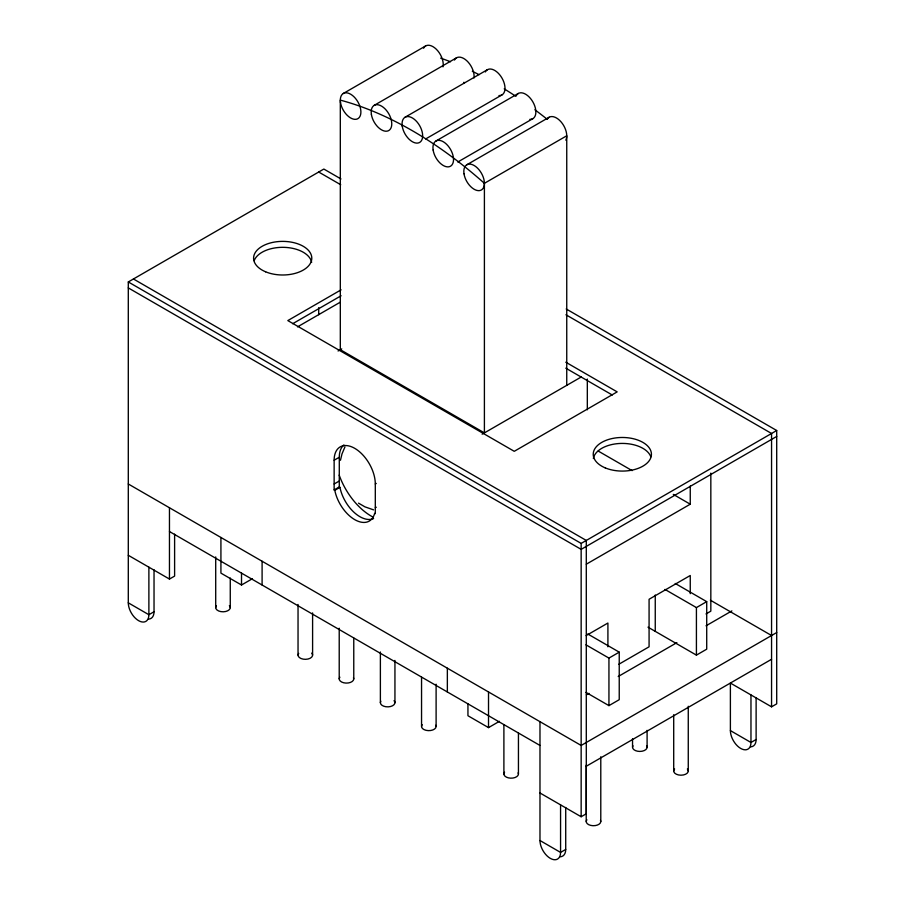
<?xml version="1.0" encoding="UTF-8"?>
<svg xmlns="http://www.w3.org/2000/svg" width="905" height="905" viewBox="0 0 905 905"><rect width="100%" height="100%" fill="white"/><g stroke="black" fill="none" stroke-linecap="round" stroke-linejoin="round"><path stroke-width="1.36" d="M340.461 460.283L342 453.914L344.941 446.946M343.334 93.464L425.667 45.929M374.206 105.342L456.539 57.807M405.078 117.231L487.422 69.696M154.031 569.799L154.031 611.746L148.884 614.721A14.559 8.405 60 0 1 138.589 620.66A14.559 8.405 60 0 1 128.295 602.832L128.295 281.953L323.843 169.054L340.981 178.952M425.689 138.94L501.981 94.901M435.961 140.999L518.294 93.464M457.783 162.018L532.853 118.668M466.833 164.767L549.177 117.231M484.401 183.319L484.401 432.884L340.314 349.692L340.314 100.127A391.91 226.273 60 0 1 484.401 183.319L566.745 135.773L566.745 385.349M341.106 289.826L287.824 320.585L514.255 451.312L617.176 391.888L565.772 362.204M292.666 323.73L341.106 295.765M297.519 326.875L340.314 302.157M338.074 350.993L341.739 348.877M334.137 460.226A29.107 16.81 60 0 1 354.726 448.337A29.107 16.81 60 0 1 375.304 483.994L375.304 513.701L374.659 513.327A29.107 16.81 60 0 1 354.726 519.64A29.107 16.81 60 0 1 334.793 490.306L334.137 489.933L334.137 460.226L339.285 457.251A29.107 16.81 60 0 1 343.889 444.932M128.295 555.297L169.461 579.064L174.608 576.1L174.608 534.154M334.137 483.994L339.285 481.019M334.137 489.933L339.285 486.958L339.941 487.343A29.107 16.81 60 0 0 373.595 518.542M334.793 490.306L339.941 487.343M375.304 483.994L376.276 483.428M482.161 434.185L581.214 377M220.922 537.468L220.922 573.125L241.511 585.003L252.405 578.714M375.304 507.762L376.276 507.207M128.295 281.953L581.157 543.407L776.705 430.509L776.705 703.852L771.558 706.828L730.392 683.06L730.392 730.595A14.559 8.405 60 0 0 740.686 748.424A14.559 8.405 60 0 0 750.969 742.473L756.116 739.509L756.116 697.563M776.705 436.448L581.157 549.358L128.295 287.903M586.304 564.2L690.255 504.198L690.255 486.019M586.112 635.615L607.911 623.036L607.911 646.803M467.942 703.852L467.942 715.731L488.519 727.62L499.424 721.319M585.931 644.812L608.941 658.093L619.235 652.154L619.235 699.689L608.941 705.629L585.931 692.348M664.937 589.415L696.42 607.583L706.715 601.644L706.715 649.179L696.42 655.13L647.991 627.165M618.805 664.281L649.077 646.803L649.077 599.268L690.255 575.501L690.255 593.68M705.991 613.952L710.832 611.158L710.832 473.123M586.429 694.859L589.008 693.377M618.206 676.521L676.872 642.652M706.013 625.819L731.874 610.898M776.705 632.55L581.157 745.449L128.295 483.994M586.293 766.241L771.558 659.281M539.98 792.984L581.157 816.751L586.293 813.776L586.293 540.443L133.442 278.989M565.716 807.486L565.716 849.433L560.568 852.408A14.559 8.405 60 0 1 550.274 858.347A14.559 8.405 60 0 1 539.98 840.519L539.98 721.681M373.584 509.866L364.941 506.857L358.527 503.146M566.191 308.967L776.705 430.509M318.707 172.029L340.733 184.744M565.942 314.77L771.558 433.484L771.558 706.828M565.772 368.154L612.278 394.999M598.228 451.063L632.131 470.634M673.297 494.402L690.255 504.198M710.357 600.185L771.558 635.514M675.232 583.465L706.715 601.644M587.752 633.975L619.235 652.154M730.392 730.595L750.969 742.473L750.969 694.938M169.461 531.529L539.98 745.449M128.295 602.832L148.884 614.721L148.884 567.186M539.98 840.519L560.568 852.408L560.568 804.873M696.42 607.583L696.42 655.13M688.264 706.262L688.264 771.003M673.705 714.701L673.705 771.003M655.254 595.004L655.254 631.362M647.098 730.346L647.098 747.236M632.538 738.785L632.538 747.236M608.941 658.093L608.941 705.629M600.784 756.772L600.784 821.502M587.322 379.059L587.322 409.818M586.225 765.211L586.225 821.502M581.157 543.407L581.157 816.751M518.441 733.152L518.441 773.967M503.893 724.713L503.893 773.967M488.519 691.963L488.519 727.62M447.353 668.195L447.353 691.963M436.108 684.214L436.108 726.432M421.549 677.178L421.549 726.432M394.942 660.446L394.942 702.665M380.383 651.996L380.383 702.665M353.765 638.082L353.765 678.897M339.285 457.251L339.285 486.958M339.217 628.228L339.217 678.897M318.707 307.655L318.707 314.725M312.598 612.911L312.598 655.13M298.039 604.461L298.039 655.13M262.099 561.236L262.099 585.003M241.511 573.125L241.511 585.003M230.266 578.035L230.266 607.594M215.707 556.926L215.707 607.594M169.461 507.762L169.461 579.064M154.031 611.746A14.559 8.405 60 0 1 148.465 619.099M756.116 739.509A14.559 8.405 60 0 1 750.55 746.851M565.716 849.433A14.559 8.405 60 0 1 560.15 856.775M254.181 260.685A29.107 16.81 0 0 1 284.181 247.348A29.107 16.81 0 0 1 311.637 262.393M593.363 458.484A29.107 16.81 0 0 1 620.819 443.439A29.107 16.81 0 0 1 650.819 456.776M373.346 517.253A50.94 29.413 60 0 1 339.194 475.114M547.423 118.928A14.559 8.405 60 0 1 561.055 121.87A14.559 8.405 60 0 1 565.817 140.173M485.34 71.959A14.559 8.405 60 0 1 501.981 78.09A14.559 8.405 60 0 1 498.972 95.579M464.559 82.694A14.559 8.405 60 0 1 463.824 82.298M454.457 60.069A14.559 8.405 60 0 1 466.72 60.68A14.559 8.405 60 0 1 474.005 77.988M423.585 48.191A14.559 8.405 60 0 1 436.199 49.13A14.559 8.405 60 0 1 442.998 66.857M516.212 95.726A14.559 8.405 60 0 1 532.853 101.869A14.559 8.405 60 0 1 529.855 119.347M440.656 58.124A391.91 226.273 60 0 1 450.509 61.766M472.308 71.303A391.91 226.273 60 0 1 479.062 74.663M504.209 88.86A391.91 226.273 60 0 1 515.771 96.269M534.866 109.754A391.91 226.273 60 0 1 547.254 119.324M646.634 745.765A7.274 4.197 0 0 1 639.812 751.433A7.274 4.197 0 0 1 633.002 745.765M687.37 768.99A7.274 4.197 0 0 1 680.99 775.2A7.274 4.197 0 0 1 674.598 768.99M600.49 820.326A7.274 4.197 0 0 1 592.979 825.699A7.274 4.197 0 0 1 586.881 819.76M518.146 772.791A7.274 4.197 0 0 1 510.646 778.164A7.274 4.197 0 0 1 504.549 772.225M435.814 725.244A7.274 4.197 0 0 1 428.314 730.629A7.274 4.197 0 0 1 422.205 724.69M394.048 700.651A7.274 4.197 0 0 1 388.177 706.85A7.274 4.197 0 0 1 380.835 701.194M353.47 677.709A7.274 4.197 0 0 1 345.97 683.083A7.274 4.197 0 0 1 339.873 677.155M311.705 653.116A7.274 4.197 0 0 1 305.585 659.326A7.274 4.197 0 0 1 298.707 653.387M229.372 605.581A7.274 4.197 0 0 1 223.241 611.791A7.274 4.197 0 0 1 216.363 605.841M265.595 271.794A29.107 16.81 0 0 0 311.637 259.927A29.107 16.81 0 0 0 270.81 242.845A29.107 16.81 0 0 0 265.595 271.794M605.241 467.885A29.107 16.81 0 0 0 651.272 456.018A29.107 16.81 0 0 0 610.445 438.936A29.107 16.81 0 0 0 605.241 467.885M464.005 173.783A14.559 8.405 60 0 0 480.849 190.242A14.559 8.405 60 0 0 477.478 168.081A14.559 8.405 60 0 0 464.005 173.783M402.25 126.248A14.559 8.405 60 0 0 419.106 142.707A14.559 8.405 60 0 0 415.723 120.546A14.559 8.405 60 0 0 402.25 126.248M371.378 114.369A14.559 8.405 60 0 0 388.222 130.818A14.559 8.405 60 0 0 384.851 108.668A14.559 8.405 60 0 0 371.378 114.369M340.506 102.48A14.559 8.405 60 0 0 357.351 118.94A14.559 8.405 60 0 0 353.968 96.778A14.559 8.405 60 0 0 340.506 102.48M433.133 150.015A14.559 8.405 60 0 0 449.977 166.475A14.559 8.405 60 0 0 446.606 144.314A14.559 8.405 60 0 0 433.133 150.015"/></g></svg>
